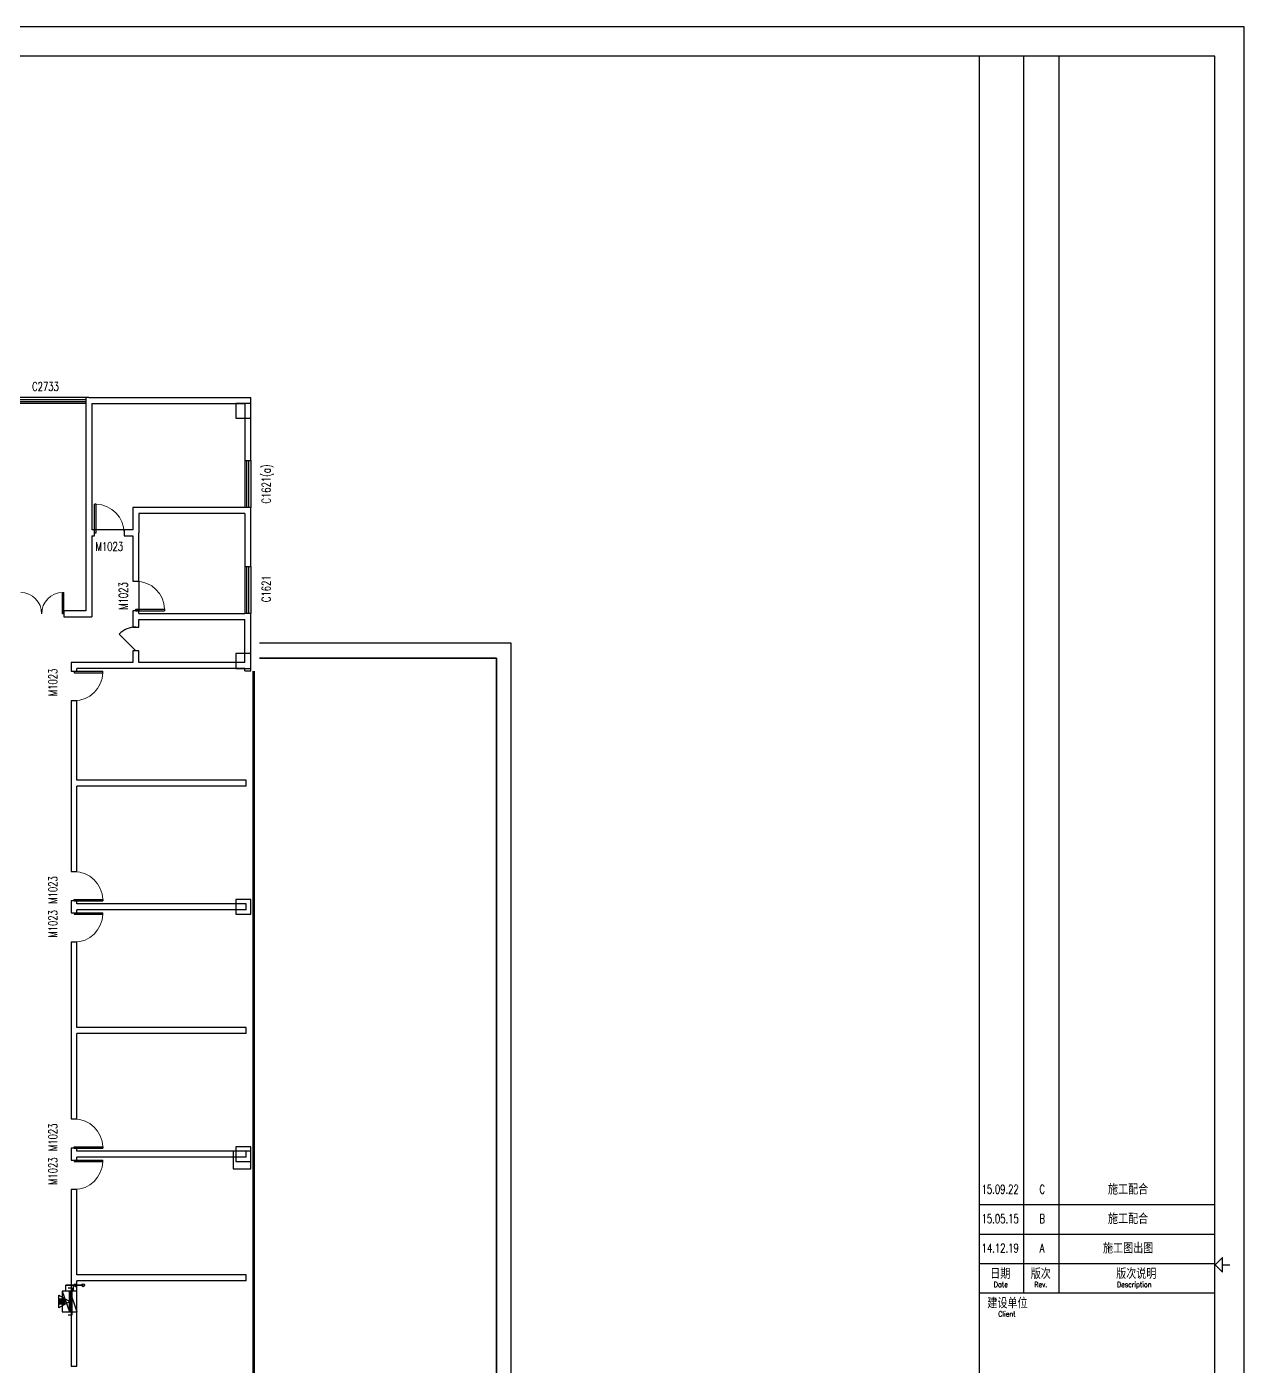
# Model space of a CAD drawing. Header units: inches. Extents: x -867 to 118033, y 946789 to 1030889.
# Drawn here: x 76677 to 118033, y 985400 to 1030889 of the extents above; entities that cross this region are included whole.
import ezdxf

# ---------------------------------------------------------------- set-up
doc = ezdxf.new("R2010")
doc.units = ezdxf.units.IN
doc.header["$MEASUREMENT"] = 0
for name, color, linetype in [('COLUMN', 10, 'Continuous'), ('CURTWALL', 10, 'Continuous'), ('DOOR_FIRE', 10, 'Continuous'), ('WALL', 10, 'Continuous'), ('WINDOW', 10, 'Continuous')]:
    doc.layers.add(name, color=color, linetype=linetype)
doc.styles.add('_TCH_WINDOW', font='SIMPLEX', dxfattribs={"bigfont": 'GBCBIG'})
doc.styles.add('TKZ1_tjhts.shx', font='tjromant.shx', dxfattribs={"bigfont": 'tjhts.shx'})
doc.styles.add('TKZ2_tjkts.shx', font='tjromant.shx', dxfattribs={"bigfont": 'tjkts.shx'})

msp = doc.modelspace()

# ---------------------------------------------------------------- linework, layer by layer
at = {"color": 7}
for p, q in [((118033, 1030889), (-867, 1030889)), ((118033, 946789), (118033, 1030889)), ((109033, 1029889), (109033, 947789)), ((110533, 1029889), (110533, 987889)), ((111733, 1029889), (111733, 987889)), ((109033, 990889), (117033, 990889)), ((109033, 989889), (117033, 989889)), ((109033, 989889), (117033, 989889)), ((109033, 988889), (117033, 988889)), ((117294, 988839), (117544, 988839)), ((109033, 987889), (117033, 987889)), ((109033, 987889), (117033, 987889))]:
    msp.add_line(p, q, dxfattribs=at)
at = {"color": 1, "linetype": 'Continuous', "ltscale": 2}
for p, q in [((78333, 988150), (78003, 988150)), ((78593, 988150), (78263, 988150))]:
    msp.add_line(p, q, dxfattribs=at)
at = {"color": 1}
for p, q in [((78003, 987949), (78003, 988150)), ((78003, 988150), (78333, 988150)), ((78263, 988150), (78593, 988150)), ((78263, 987949), (78263, 988150))]:
    msp.add_line(p, q, dxfattribs=at)
at = {"color": 8}
for p, q in [((77788, 987512), (77964, 987688)), ((77788, 987596), (77879, 987688)), ((77788, 987625), (77850, 987688)), ((77788, 987653), (77822, 987688)), ((77788, 987540), (77935, 987688)), ((77788, 987568), (77907, 987688)), ((77816, 987512), (77964, 987659)), ((77844, 987512), (77964, 987631)), ((77872, 987512), (77964, 987603)), ((77901, 987512), (77964, 987574)), ((77929, 987512), (77964, 987546))]:
    msp.add_line(p, q, dxfattribs=at)
at = {"color": 7}
msp.add_lwpolyline([(117033, 947789), (117033, 1029889), (1633, 1029889), (1633, 947789)], close=True, dxfattribs=at)
for points in [[(84433, 967150), (93133, 967150), (93133, 1009950), (84583, 1009950)], [(84583, 1009450), (92633, 1009450), (92633, 967350), (84433, 967350)], [(84433, 967350), (92633, 967350), (92633, 1009450), (84583, 1009450)]]:
    msp.add_lwpolyline(points, dxfattribs=at)
at = {"color": 30}
msp.add_lwpolyline([(78083, 987149), (78223, 987149), (78223, 988049), (78083, 988049)], dxfattribs=at)
at = {"color": 2}
for points in [[(78143, 987600), (77770, 987385), (77770, 987814)], [(77788, 987512), (77788, 987688), (77964, 987688), (77964, 987512)]]:
    msp.add_lwpolyline(points, close=True, dxfattribs=at)
at = {"color": 30, "linetype": 'Continuous'}
for points in [[(78123, 987249), (78123, 987949), (77883, 987949), (78123, 987249)], [(78123, 987249), (78123, 987949), (77883, 987949), (77883, 987249)], [(78383, 987249), (78383, 987949), (78143, 987949), (78143, 987249)], [(78383, 987249), (78383, 987949), (78143, 987949), (78383, 987249)]]:
    msp.add_lwpolyline(points, close=True, dxfattribs=at)
at = {"color": 7}
msp.add_polyline3d([(117294, 988589, 0), (117294, 989089, 0), (117044, 988839, 0)], close=True, dxfattribs=at)
at = {"color": 2}
for centre in [(78333, 988150), (78593, 988150)]:
    msp.add_circle(centre, 50, dxfattribs=at)
at = {"layer": 'COLUMN', "color": 2, "ltscale": 3}
for points in [[(84283, 1017600), (84283, 1018100), (83783, 1018100), (83783, 1017600)], [(84283, 1009100), (84283, 1009600), (83783, 1009600), (83783, 1009100)], [(84283, 1000750), (84283, 1001250), (83783, 1001250), (83783, 1000750)], [(84283, 992350), (84283, 992850), (83783, 992850), (83783, 992350)]]:
    msp.add_lwpolyline(points, close=True, dxfattribs=at)
at = {"layer": 'COLUMN', "color": 2, "linetype": 'Continuous', "ltscale": 1000}
msp.add_lwpolyline([(84283, 992100), (84283, 992700), (83683, 992700), (83683, 992100)], close=True, dxfattribs=at)
at = {"layer": 'CURTWALL', "color": 4}
for points in [[(84353, 1009000), (84353, 958580), (38183, 958580)], [(84403, 1009000), (84403, 958530), (38183, 958530)]]:
    msp.add_lwpolyline(points, dxfattribs=at)
at = {"layer": 'DOOR_FIRE', "color": 7}
for p, q in [((77895, 1011681), (77933, 1011681)), ((77895, 1010950), (77895, 1011681)), ((77933, 1010950), (77933, 1011681)), ((77933, 1010950), (77895, 1010950))]:
    msp.add_line(p, q, dxfattribs=at)
at = {"layer": 'DOOR_FIRE', "color": 4}
msp.add_line((80383, 1009700), (79817, 1010265), dxfattribs=at)
at = {"layer": 'DOOR_FIRE', "color": 7, "lineweight": 13}
for centre, start, end in [((76451, 1010950), 0, 88.5307), ((77914, 1010950), 91.4693, 180)]:
    msp.add_arc(centre, 731, start, end, dxfattribs=at)
at = {"layer": 'DOOR_FIRE', "color": 4}
msp.add_arc((80383, 1009700), 800, 90, 135, dxfattribs=at)
at = {"layer": 'WALL', "color": 2}
for p, q in [((78783, 1018300), (78683, 1018300)), ((78683, 1018300), (78683, 1018100)), ((78683, 1018100), (78683, 1013700)), ((78783, 1018300), (84283, 1018300)), ((78883, 1018100), (78883, 1013800)), ((78883, 1018100), (84083, 1018100)), ((84083, 1018100), (84083, 1016160)), ((84283, 1016160), (84283, 1018300)), ((84083, 1016160), (84283, 1016160)), ((80283, 1014559), (80283, 1013800)), ((84083, 1014559), (80283, 1014559)), ((84283, 1014559), (84083, 1014559)), ((84283, 1014459), (84283, 1014559)), ((84283, 1012559), (84283, 1014459)), ((84083, 1014359), (80483, 1014359)), ((80483, 1014359), (80483, 1013700)), ((84083, 1014359), (84083, 1012559)), ((78683, 1013700), (78683, 1011050)), ((78983, 1013800), (78883, 1013800)), ((78883, 1013600), (78983, 1013600)), ((78883, 1013600), (78883, 1010850)), ((78983, 1013600), (78983, 1013800)), ((79983, 1013800), (79983, 1013600)), ((80283, 1013800), (79983, 1013800)), ((79983, 1013600), (80283, 1013600)), ((80283, 1013600), (80283, 1012059)), ((80483, 1012059), (80483, 1013700)), ((84083, 1012559), (84283, 1012559)), ((80283, 1012059), (80483, 1012059)), ((78683, 1011050), (77933, 1011050)), ((77933, 1011050), (77933, 1010850)), ((77933, 1010850), (78883, 1010850)), ((80483, 1011059), (80283, 1011059)), ((80283, 1011059), (80283, 1010859)), ((80283, 1010859), (80283, 1010500)), ((80483, 1010959), (80483, 1011059)), ((80483, 1010959), (84083, 1010959)), ((84283, 1010959), (84083, 1010959)), ((84283, 1010859), (84283, 1010959)), ((84283, 1009200), (84283, 1010859)), ((80283, 1010500), (80483, 1010500)), ((80483, 1010759), (84083, 1010759)), ((80483, 1010500), (80483, 1010759)), ((84083, 1009300), (84083, 1010759)), ((80483, 1009700), (80283, 1009700)), ((80283, 1009700), (80283, 1009300)), ((80483, 1009300), (80483, 1009700)), ((80283, 1009300), (78183, 1009300)), ((78183, 1009300), (78183, 1009000)), ((78183, 1009000), (78383, 1009000)), ((80383, 1009100), (78383, 1009100)), ((78383, 1009000), (78383, 1009100)), ((84083, 1009100), (80383, 1009100)), ((84083, 1009300), (80483, 1009300)), ((84083, 1009015), (84083, 1009100)), ((84083, 1009015), (84283, 1009015)), ((84283, 1009015), (84283, 1009200)), ((78183, 1008000), (78183, 1005200)), ((78383, 1008000), (78183, 1008000)), ((78383, 1005300), (78383, 1008000)), ((78183, 1005200), (78183, 1002200)), ((84133, 1005300), (78383, 1005300)), ((84133, 1005100), (78383, 1005100)), ((78383, 1002200), (78383, 1005100)), ((84133, 1005100), (84133, 1005300)), ((78183, 1002200), (78383, 1002200)), ((78183, 1001200), (78183, 1001000)), ((78383, 1001200), (78183, 1001200)), ((78183, 1001000), (78183, 1000800)), ((78183, 1000800), (78383, 1000800)), ((78383, 1001100), (78383, 1001200)), ((84133, 1001100), (78383, 1001100)), ((78383, 1000800), (78383, 1000900)), ((84133, 1000900), (78383, 1000900)), ((84133, 1000900), (84133, 1001100)), ((78183, 999800), (78183, 996800)), ((78383, 999800), (78183, 999800)), ((78383, 996900), (78383, 999800)), ((78183, 996800), (78183, 993800)), ((84133, 996900), (78383, 996900)), ((84133, 996700), (78383, 996700)), ((78383, 993800), (78383, 996700)), ((84133, 996700), (84133, 996900)), ((78183, 993800), (78383, 993800)), ((78383, 992800), (78183, 992800)), ((78183, 992800), (78183, 992600)), ((78183, 992600), (78183, 992400)), ((78383, 992700), (78383, 992800)), ((84133, 992700), (78383, 992700)), ((84133, 992500), (84133, 992700)), ((78183, 992400), (78383, 992400)), ((78383, 992400), (78383, 992500)), ((84133, 992500), (78383, 992500)), ((78383, 991400), (78183, 991400)), ((78183, 991400), (78183, 988400)), ((78383, 988500), (78383, 991400)), ((84133, 988500), (78383, 988500)), ((84133, 988300), (84133, 988500)), ((78183, 988400), (78183, 985400)), ((84133, 988300), (78383, 988300)), ((78383, 985400), (78383, 988300)), ((78183, 985400), (78383, 985400))]:
    msp.add_line(p, q, dxfattribs=at)
at = {"layer": 'WINDOW', "color": 7}
for p, q in [((78683, 1018300), (75983, 1018300)), ((75983, 1018233), (78683, 1018233)), ((75983, 1018166), (78683, 1018166)), ((78683, 1018100), (75983, 1018100)), ((84083, 1016160), (84083, 1014559)), ((84149, 1014559), (84149, 1016160)), ((84216, 1014559), (84216, 1016160)), ((84283, 1016160), (84283, 1014559)), ((79033, 1014675), (78983, 1014675)), ((78983, 1013700), (78983, 1014675)), ((79033, 1013700), (79033, 1014675)), ((78983, 1013700), (79033, 1013700)), ((84083, 1012559), (84083, 1010959)), ((84149, 1010959), (84149, 1012559)), ((84216, 1010959), (84216, 1012559)), ((84283, 1012559), (84283, 1010959)), ((80383, 1011059), (80383, 1011109)), ((80383, 1011109), (81358, 1011109)), ((80383, 1011059), (81358, 1011059)), ((81358, 1011109), (81358, 1011059)), ((78283, 1009000), (78283, 1008950)), ((78283, 1009000), (79258, 1009000)), ((79258, 1008950), (79258, 1009000)), ((78283, 1008950), (79258, 1008950)), ((78283, 1001200), (78283, 1001250)), ((78283, 1001250), (79258, 1001250)), ((79258, 1001250), (79258, 1001200)), ((78283, 1001200), (79258, 1001200)), ((78283, 1000800), (79258, 1000800)), ((78283, 1000800), (78283, 1000750)), ((79258, 1000750), (79258, 1000800)), ((78283, 1000750), (79258, 1000750)), ((78283, 992800), (78283, 992850)), ((78283, 992850), (79258, 992850)), ((78283, 992800), (79258, 992800)), ((79258, 992850), (79258, 992800)), ((78283, 992400), (78283, 992350)), ((78283, 992400), (79258, 992400)), ((78283, 992350), (79258, 992350)), ((79258, 992350), (79258, 992400))]:
    msp.add_line(p, q, dxfattribs=at)
at = {"layer": 'WINDOW', "color": 4}
for p, q in [((79983, 1013800), (78983, 1013800)), ((80483, 1012059), (80483, 1011059))]:
    msp.add_line(p, q, dxfattribs=at)
at = {"layer": 'WINDOW', "color": 7, "lineweight": 13}
for centre, start, end in [((79008, 1013700), 0, 88.5307), ((80383, 1011084), 1.4693, 90), ((78283, 1008975), 270, 358.5307), ((78283, 1001225), 1.4693, 90), ((78283, 1000775), 270, 358.5307), ((78283, 992825), 1.4693, 90), ((78283, 992375), 270, 358.5307)]:
    msp.add_arc(centre, 975, start, end, dxfattribs=at)

# ---------------------------------------------------------------- texts
at = {"color": 7}
for s, height, style, width, p in [('15.09.22', 300, 'TKZ1_tjhts.shx', 0.7, (109113, 991259)), ('C', 300, 'TKZ1_tjhts.shx', 0.7, (111078, 991259)), ('15.05.15', 300, 'TKZ1_tjhts.shx', 0.7, (109113, 990259)), ('B', 300, 'TKZ1_tjhts.shx', 0.7, (111078, 990259)), ('14.12.19', 300, 'TKZ1_tjhts.shx', 0.7, (109113, 989259)), ('A', 300, 'TKZ1_tjhts.shx', 0.7, (111083, 989259)), ('Date', 180, 'TKZ2_tjkts.shx', 0.8, (109525, 988084)), ('Rev.', 180, 'TKZ2_tjkts.shx', 0.8, (110899, 988084)), ('Description', 180, 'TKZ2_tjkts.shx', 0.8, (113707, 988084)), ('Client', 180, 'TKZ2_tjkts.shx', 0.8, (109676, 987084))]:
    msp.add_text(s, height=height, dxfattribs=dict(at, style=style, width=width)).set_placement(p)
at = {"color": 7, "style": 'TKZ2_tjkts.shx'}
for s, p in [('施工配合', (113404, 991229)), ('施工配合', (113404, 990229)), ('施工图出图', (113235, 989229)), ('日期', (109403, 988364)), ('版次', (110781, 988364)), ('版次说明', (113682, 988364)), ('建设单位', (109307, 987364))]:
    msp.add_text(s, height=360, dxfattribs=at).set_placement(p)
at = {"layer": 'WINDOW', "color": 7, "style": '_TCH_WINDOW', "width": 0.705882}
for s, p in [('C2733', (76858, 1018523)), ('M1023', (79013, 1013089))]:
    msp.add_text(s, height=297.5, dxfattribs=at).set_placement(p)
for s, p in [('C1621(a)', (84961, 1014695)), ('C1621', (84961, 1011349)), ('M1023', (80105, 1011089)), ('M1023', (77713, 1008154)), ('M1023', (77713, 1001105)), ('M1023', (77713, 999954)), ('M1023', (77713, 992705)), ('M1023', (77713, 991554))]:
    msp.add_text(s, height=297.5, rotation=90, dxfattribs=at).set_placement(p)

doc.saveas('drawing.dxf')
